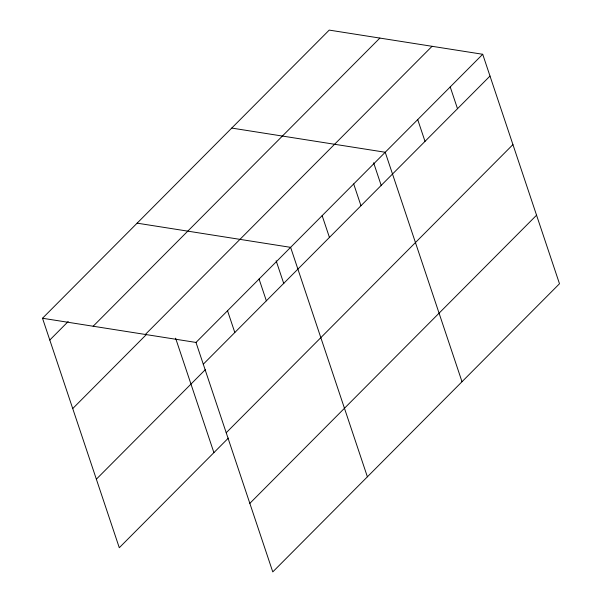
<?xml version="1.0" encoding="UTF-8"?>
<svg xmlns="http://www.w3.org/2000/svg" width="602" height="602" viewBox="0 0 602 602"><rect width="100%" height="100%" fill="white"/><g stroke="black" fill="none" stroke-linecap="round" stroke-linejoin="round"><path stroke-width="0.9" d="M42.509 318.255L329.226 30.1L482.714 54.278L559.491 283.745L272.774 571.9L195.996 342.44L42.509 318.255L119.286 547.722L228.361 438.098M49.793 340.032L68.192 321.536M93.159 326.239L379.877 38.076M145.345 334.456L432.063 46.301M72.729 408.57L146.316 334.607M195.996 342.44L482.714 54.278M203.28 364.21L489.998 76.055M96.358 479.184L205.425 369.56M226.209 432.748L512.934 144.593M249.838 503.362L536.555 215.207M231.747 128.075L385.227 152.253L462.005 381.713M137.128 223.161L290.615 247.347L367.386 476.807M450.221 86.936L457.505 108.714M417.72 119.595L425.012 141.372M373.624 162.781L381.299 185.725M353.69 183.949L360.974 205.726M322.153 215.651L329.437 237.421M276.137 260.749L283.813 283.7M259.071 279.042L266.355 300.819M227.533 310.737L234.818 332.515M175.611 338.189L213.906 452.629"/></g></svg>
